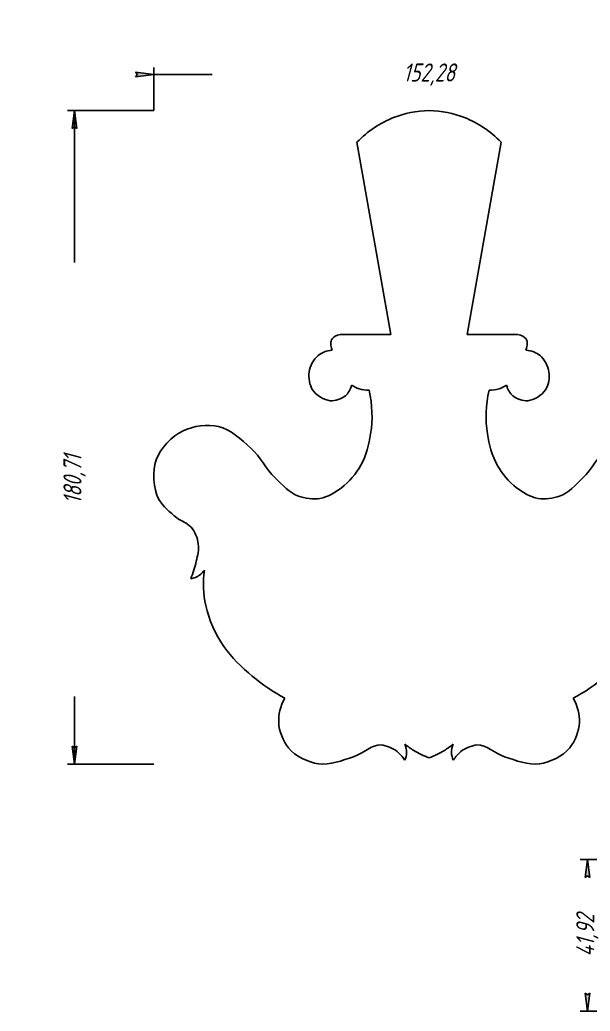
# Model space of a CAD drawing. Header units: millimetres. Extents: x -168 to 218, y -179 to 179.
# Drawn here: x -167.6 to -9.9, y -178.6 to 95.4 of the extents above; entities that cross this region are included whole.
import ezdxf

# ---------------------------------------------------------------- set-up
doc = ezdxf.new("R2010")
doc.units = ezdxf.units.MM
doc.linetypes.add('K5LT32768', pattern=[0])
doc.linetypes.add('K5LT_THIN', pattern=[0])
doc.styles.add('KDIMTEXTSTYLE', font='GOST_AU.SHX', dxfattribs={"width": 0.96, "oblique": 15, "height": 5})
doc.dimstyles.new('KDIMSTYLE (1.00)', dxfattribs={"dimtxt": 5, "dimasz": 1, "dimexe": 2, "dimexo": 0, "dimgap": 1, "dimtad": 1, "dimtxsty": 'KDIMTEXTSTYLE', "dimsah": 1, "dimcen": 0, "dimdle": 1, "dimadec": 0, "dimazin": 0, "dimtfac": 0.667, "dimtmove": 0, "dimatfit": 3, "dimfxl": 1, "dimtvp": 1, "dimtolj": 1, "dimtzin": 0, "dimarcsym": 0})

# ---------------------------------------------------------------- blocks, each defined once
blk = doc.blocks.new('KDIMARROW_01')
blk.add_hatch(color=0).paths.add_polyline_path([(0, 0), (-5, 0.658262491226197), (-4.5, 6e-16), (-5, -0.6582624912261956)])
at = {"color": 0, "linetype": 'K5LT_THIN'}
for p, q in [((-4.5, 6e-16), (-5, 0.658262491226197)), ((-5, 0.658262491226197), (0, 0)), ((0, 0), (-5, -0.6582624912261956)), ((-5, -0.6582624912261956), (-4.5, 6e-16)), ((0, 0), (-1, 0))]:
    blk.add_line(p, q, dxfattribs=at)

msp = doc.modelspace()

# ---------------------------------------------------------------- linework, layer by layer
at = {"color": 30, "linetype": 'K5LT32768', "true_color": 0xff8000}
for p, q in [((-74.40274044903916, 61.60405194171156), (-65.02573885502494, 8.424433279052323)), ((-34.55064751610344, 61.60405194171156), (-43.92764911011766, 8.424433279052323)), ((-65.02573885502494, 8.424433279052323), (-79.02573885502494, 8.424433279052325)), ((-43.92764911011766, 8.424433279052323), (-29.92764911011766, 8.424433279052325))]:
    msp.add_line(p, q, dxfattribs=at)
for points, knots in [([(-54.47669398257129, 70.37628372692012), (-57.98079657523849, 70.27631952935728), (-61.25569279297095, 69.6265245823048), (-64.30138263576868, 68.42689888576267), (-68.00797465412082, 66.9669593445359), (-71.37509392521098, 64.69267702985219), (-74.40274044903916, 61.60405194171156)], [0, 0, 0, 0, 1, 1, 1, 2, 2, 2, 2]), ([(-54.47669398257131, 70.37628372692012), (-50.97259138990412, 70.27631952935728), (-47.69769517217165, 69.6265245823048), (-44.65200532937392, 68.42689888576267), (-40.94541331102178, 66.9669593445359), (-37.57829403993162, 64.69267702985219), (-34.55064751610344, 61.60405194171156)], [0, 0, 0, 0, 1, 1, 1, 2, 2, 2, 2]), ([(-79.02573885502494, 8.424433279052325), (-80.12344933893621, 8.239842899921303), (-80.87686397098824, 7.848754105178195), (-81.28598275118101, 7.251166894823001), (-81.78372254629207, 6.524133695557414), (-81.77185263884904, 5.491451748014192), (-81.25037302885193, 4.153121052193336)], [0, 0, 0, 0, 1, 1, 1, 2, 2, 2, 2]), ([(-29.92764911011766, 8.424433279052325), (-28.82993862620638, 8.239842899921303), (-28.07652399415436, 7.848754105178195), (-27.66740521396159, 7.251166894823001), (-27.16966541885053, 6.524133695557414), (-27.18153532629356, 5.491451748014192), (-27.70301493629067, 4.153121052193336)], [0, 0, 0, 0, 1, 1, 1, 2, 2, 2, 2]), ([(-81.25037302885193, 4.153121052193336), (-82.84225501777055, 3.967134048065078), (-84.14794483650337, 3.45672802801498), (-85.16744248505036, 2.621902992043042), (-86.41506703310773, 1.600274144055107), (-87.38133364510355, -0.3039098747526492), (-87.62451332575665, -1.900531743749689), (-87.86440549507944, -3.47556911000189), (-87.51427812874044, -5.593713323343051), (-86.66305082287158, -6.885892869820416), (-85.70674029024522, -8.337590790952483), (-83.51373510113311, -9.74574603707889), (-81.78451886378808, -9.841499823133777), (-80.45651169158242, -9.915037019870939), (-78.63998373801238, -9.394686945243366), (-77.61818135128611, -8.488330374628866), (-76.82159236158006, -7.78174202224458), (-76.24803854815212, -6.79843879378372), (-75.89751991100232, -5.538420689246289)], [0, 0, 0, 0, 1, 1, 1, 2, 2, 2, 3, 3, 3, 4, 4, 4, 5, 5, 5, 6, 6, 6, 6]), ([(-27.70301493629067, 4.153121052193336), (-26.11113294737204, 3.967134048065078), (-24.80544312863923, 3.45672802801498), (-23.78594548009224, 2.621902992043042), (-22.53832093203486, 1.600274144055107), (-21.57205432003904, -0.3039098747526492), (-21.32887463938594, -1.900531743749689), (-21.08898247006316, -3.47556911000189), (-21.43910983640215, -5.593713323343051), (-22.29033714227101, -6.885892869820416), (-23.24664767489737, -8.337590790952483), (-25.43965286400949, -9.74574603707889), (-27.16886910135452, -9.841499823133777), (-28.49687627356018, -9.915037019870939), (-30.31340422713022, -9.394686945243366), (-31.33520661385649, -8.488330374628866), (-32.13179560356254, -7.78174202224458), (-32.70534941699047, -6.79843879378372), (-33.05586805414028, -5.538420689246289)], [0, 0, 0, 0, 1, 1, 1, 2, 2, 2, 3, 3, 3, 4, 4, 4, 5, 5, 5, 6, 6, 6, 6]), ([(-71.05715614678209, -6.915822460968756), (-70.14469161683817, -11.05052477276283), (-70.00158287241278, -15.08196707206122), (-70.62782991350593, -19.01014935886392), (-71.09572498752915, -21.94505686541589), (-71.86689885924778, -25.07220087137251), (-73.31992502855837, -27.64194639442888), (-74.64944264475864, -29.99326119812318), (-76.53446164527756, -32.31127219291707), (-78.70411525866325, -33.92350166288456), (-80.4431486556588, -35.21574521484895), (-82.54936078445994, -36.53094806578807), (-84.64381717917576, -36.87198678889438), (-86.5307393799173, -37.17923287888956), (-88.77898269634119, -36.87492238043443), (-90.58351909968829, -36.23101176150094), (-93.04689403983845, -35.35200855633686), (-95.03638949950955, -33.05268775464317), (-96.99326937362265, -31.18867487933923), (-99.55074156495209, -28.75257179711483), (-101.1415840074974, -25.30096147878509), (-103.7448729955002, -22.94146286021034), (-106.3646177376833, -20.56704952051358), (-109.3998202020374, -17.73155332923693), (-112.6757917105154, -17.00176093969782), (-115.6853050868697, -16.3313277712177), (-119.6839140716514, -16.81557665101083), (-122.4613437953886, -18.15551598900601), (-125.5550544941573, -19.64804148127262), (-128.8219147918108, -23.02521724775189), (-129.9393857816453, -26.18906966567042), (-131.0559331960613, -29.35030720020726), (-130.8196934161757, -34.10642151197453), (-129.1702157487732, -37.12837679985174), (-128.1020864529884, -39.08526232629614), (-126.0582433194352, -40.7509275536988), (-124.2133422035973, -42.21344535050635), (-122.9878865201994, -43.18490703524513), (-121.2610139762915, -43.67416451353998), (-120.2820287022508, -44.82007712857299), (-119.2292941218155, -46.05231408656453), (-118.496988612445, -47.85998319944311), (-118.2736402830847, -49.47782899429863), (-118.0633552171653, -51.00104974366889), (-118.5018387214139, -52.67045229167143), (-118.8291519734924, -54.22104419701007), (-119.1792816106511, -55.87972491876472), (-119.6920616325659, -57.50352832149476), (-120.3674920392367, -59.09245440520019)], [0, 0, 0, 0, 1, 1, 1, 2, 2, 2, 3, 3, 3, 4, 4, 4, 5, 5, 5, 6, 6, 6, 7, 7, 7, 8, 8, 8, 9, 9, 9, 10, 10, 10, 11, 11, 11, 12, 12, 12, 13, 13, 13, 14, 14, 14, 15, 15, 15, 16, 16, 16, 16]), ([(-75.89751991100232, -5.538420689246289), (-75.24564358133273, -5.996094445041249), (-74.55952536484953, -6.340742397147477), (-73.83916526155274, -6.572364545564972), (-72.9625382448975, -6.85423222817155), (-72.03520187330729, -6.96871819997281), (-71.05715614678209, -6.915822460968756)], [0, 0, 0, 0, 1, 1, 1, 2, 2, 2, 2]), ([(-37.8962318183605, -6.915822460968756), (-38.80869634830442, -11.05052477276283), (-38.95180509272981, -15.08196707206122), (-38.32555805163666, -19.01014935886392), (-37.85766297761344, -21.94505686541589), (-37.08648910589481, -25.07220087137251), (-35.63346293658422, -27.64194639442888), (-34.30394532038396, -29.99326119812318), (-32.41892631986504, -32.31127219291707), (-30.24927270647935, -33.92350166288456), (-28.51023930948379, -35.21574521484895), (-26.40402718068266, -36.53094806578807), (-24.30957078596684, -36.87198678889438), (-22.42264858522529, -37.17923287888956), (-20.17440526880141, -36.87492238043443), (-18.36986886545431, -36.23101176150094), (-15.90649392530415, -35.35200855633686), (-13.91699846563304, -33.05268775464317), (-11.96011859151994, -31.18867487933923), (-9.402646400190505, -28.75257179711483), (-7.811803957645196, -25.30096147878509), (-5.208514969642394, -22.94146286021034), (-2.588770227459278, -20.56704952051358), (0.4464322368948359, -17.73155332923693), (3.72240374537283, -17.00176093969782), (6.731917121727079, -16.3313277712177), (10.73052610650876, -16.81557665101083), (13.50795583024598, -18.15551598900601), (16.60166652901475, -19.64804148127262), (19.86852682666823, -23.02521724775189), (20.98599781650272, -26.18906966567042), (22.10254523091872, -29.35030720020726), (21.86630545103309, -34.10642151197453), (20.21682778363056, -37.12837679985174), (19.14869848784583, -39.08526232629614), (17.10485535429257, -40.7509275536988), (15.25995423845467, -42.21344535050635), (14.03449855505679, -43.18490703524513), (12.30762601114886, -43.67416451353998), (11.32864073710824, -44.82007712857299), (10.27590615667292, -46.05231408656453), (9.543600647302355, -47.85998319944311), (9.320252317942149, -49.47782899429863), (9.109967252022727, -51.00104974366889), (9.54845075627135, -52.67045229167143), (9.875764008349819, -54.22104419701007), (10.22589364550849, -55.87972491876472), (10.73867366742324, -57.50352832149476), (11.41410407409406, -59.09245440520019)], [0, 0, 0, 0, 1, 1, 1, 2, 2, 2, 3, 3, 3, 4, 4, 4, 5, 5, 5, 6, 6, 6, 7, 7, 7, 8, 8, 8, 9, 9, 9, 10, 10, 10, 11, 11, 11, 12, 12, 12, 13, 13, 13, 14, 14, 14, 15, 15, 15, 16, 16, 16, 16]), ([(-33.05586805414028, -5.538420689246289), (-33.70774438380987, -5.996094445041249), (-34.39386260029306, -6.340742397147477), (-35.11422270358986, -6.572364545564972), (-35.99084972024509, -6.85423222817155), (-36.91818609183531, -6.96871819997281), (-37.8962318183605, -6.915822460968756)], [0, 0, 0, 0, 1, 1, 1, 2, 2, 2, 2]), ([(-120.3674920392367, -59.09245440520019), (-119.4286144661821, -58.94748128074608), (-118.6167127648171, -58.61987182230055), (-117.9317869351416, -58.10962602986359), (-117.4190755083151, -57.72767394550944), (-116.9775149338886, -57.24338170258996), (-116.6071052118618, -56.65674930110514)], [0, 0, 0, 0, 1, 1, 1, 2, 2, 2, 2]), ([(-116.6071052118618, -56.65674930110514), (-117.0046471860136, -60.04032659564068), (-116.8764521805349, -63.30217729059839), (-116.2225201954258, -66.44230138597828), (-115.3959510986271, -70.41141376533454), (-113.5041983857353, -74.4019705115058), (-111.222914981757, -77.76619353659567), (-109.1229497725259, -80.86302547622347), (-106.2525358188462, -83.58598657293628), (-103.3602879790641, -86.01340555572456), (-100.6016975427244, -88.32864794221861), (-97.59623685872407, -90.35128025088234), (-94.34390592706312, -92.08130248171577)], [0, 0, 0, 0, 1, 1, 1, 2, 2, 2, 3, 3, 3, 4, 4, 4, 4]), ([(7.653717246719239, -56.65674930110514), (8.051259220871032, -60.04032659564068), (7.923064215392344, -63.30217729059839), (7.269132230283176, -66.44230138597828), (6.442563133484526, -70.41141376533454), (4.550810420592683, -74.4019705115058), (2.269527016614362, -77.76619353659567), (0.1695618073832748, -80.86302547622347), (-2.700852146296398, -83.58598657293628), (-5.593099986078457, -86.01340555572456), (-8.351690422418187, -88.32864794221861), (-11.35715110641853, -90.35128025088234), (-14.60948203807948, -92.08130248171577)], [0, 0, 0, 0, 1, 1, 1, 2, 2, 2, 3, 3, 3, 4, 4, 4, 4]), ([(-94.34390592706312, -92.08130248171577), (-95.58009135027663, -94.35604378612149), (-96.14984693018191, -96.59233443724972), (-96.05317266677895, -98.79017443510043), (-95.94778494307468, -101.1861105021197), (-94.84863084338525, -104.0133132425353), (-93.36107755172651, -105.8408997364282), (-91.50367090809303, -108.1228827178825), (-87.95281461676976, -109.7950080744595), (-85.02840219561183, -110.2422615911965), (-81.9570243348253, -110.7119916947642), (-78.45312197496558, -109.2806055608517), (-75.32831344772447, -108.2766048405233), (-72.71709820165523, -107.4376215987883), (-70.27068943423698, -104.772586403154), (-67.72207645598903, -105.0289980350632), (-66.24514505415314, -105.1775896000419), (-64.48760162763449, -105.8507042280214), (-63.27798293272786, -106.8237281117648), (-62.47432357398462, -107.4701960886106), (-61.79061687809828, -108.2820977899756), (-61.22686284506886, -109.2594332158599)], [0, 0, 0, 0, 1, 1, 1, 2, 2, 2, 3, 3, 3, 4, 4, 4, 5, 5, 5, 6, 6, 6, 7, 7, 7, 7]), ([(-14.60948203807948, -92.08130248171577), (-13.37329661486596, -94.35604378612149), (-12.80354103496069, -96.59233443724972), (-12.90021529836365, -98.79017443510043), (-13.00560302206792, -101.1861105021197), (-14.10475712175734, -104.0133132425353), (-15.59231041341609, -105.8408997364282), (-17.44971705704957, -108.1228827178825), (-21.00057334837284, -109.7950080744595), (-23.92498576953076, -110.2422615911965), (-26.99636363031729, -110.7119916947642), (-30.50026599017701, -109.2806055608517), (-33.62507451741813, -108.2766048405233), (-36.23628976348736, -107.4376215987883), (-38.68269853090561, -104.772586403154), (-41.23131150915357, -105.0289980350632), (-42.70824291098945, -105.1775896000419), (-44.46578633750811, -105.8507042280214), (-45.67540503241474, -106.8237281117648), (-46.47906439115798, -107.4701960886106), (-47.16277108704431, -108.2820977899756), (-47.72652512007374, -109.2594332158599)], [0, 0, 0, 0, 1, 1, 1, 2, 2, 2, 3, 3, 3, 4, 4, 4, 5, 5, 5, 6, 6, 6, 7, 7, 7, 7]), ([(-61.22686284506886, -109.2594332158599), (-60.88370393372704, -108.565293923003), (-60.69853337025782, -107.8673433376191), (-60.67135115466122, -107.165581459708), (-60.64064289438294, -106.3727878655406), (-60.81156956835452, -105.5751300536732), (-61.18413117657597, -104.7726080241058)], [0, 0, 0, 0, 1, 1, 1, 2, 2, 2, 2]), ([(-61.18413117657597, -104.7726080241058), (-60.39100525087972, -105.4125182347865), (-59.56485966001708, -105.9965177041894), (-58.70569440398801, -106.5246064323146), (-57.37521165385818, -107.3423919961254), (-55.96554484671928, -108.0260986920118), (-54.4766939825713, -108.5757265199736)], [0, 0, 0, 0, 1, 1, 1, 2, 2, 2, 2]), ([(-47.76925678856663, -104.7726080241058), (-48.56238271426287, -105.4125182347865), (-49.38852830512552, -105.9965177041894), (-50.24769356115459, -106.5246064323146), (-51.57817631128442, -107.3423919961254), (-52.98784311842333, -108.0260986920118), (-54.4766939825713, -108.5757265199736)], [0, 0, 0, 0, 1, 1, 1, 2, 2, 2, 2]), ([(-47.72652512007374, -109.2594332158599), (-48.06968403141556, -108.565293923003), (-48.25485459488478, -107.8673433376191), (-48.28203681048138, -107.165581459708), (-48.31274507075966, -106.3727878655406), (-48.14181839678808, -105.5751300536732), (-47.76925678856663, -104.7726080241058)], [0, 0, 0, 0, 1, 1, 1, 2, 2, 2, 2])]:
    msp.add_open_spline(points, degree=3, knots=knots, dxfattribs=at)

# ---------------------------------------------------------------- dimensions: what is measured, and where the dimension line sits
at = {"color": 7}
msp.add_linear_dim(base=(-130.6157966877862, 80.30441434097793), p1=(21.66273165810846, 70.37628372692012), p2=(-130.6157966877862, 70.37628372692012), location=(-54.47653251483888, 80.30441434097793), dimstyle='KDIMSTYLE (1.00)', override={"dimexo": 0, "dimpost": '\\H5.0;\\W0.965;\\Q15;<>', "dimblk1": 'KDIMARROW_01', "dimblk2": 'KDIMARROW_01', "dimse1": 0, "dimse2": 0, "dimclrt": 7, "dimtolj": 1}, dxfattribs=at).render()
for base, p1, p2, location in [((-152.4931122451572, 70.37628372692012), (-130.6157966877862, -110.3337578594362), (-130.6157966877862, 70.37628372692012), (-152.4931122451572, -31.62371627307988)), ((-10.69279661017281, -136.7004009317906), (-1.113385266666654, -178.6163617991729), (-1.113385266666653, -136.7004009317906), (-10.6927966101728, -157.6583813654818))]:
    msp.add_linear_dim(base=base, p1=p1, p2=p2, angle=90, location=location, dimstyle='KDIMSTYLE (1.00)', override={"dimexo": 0, "dimpost": '\\H5.0;\\W0.965;\\Q15;<>', "dimblk1": 'KDIMARROW_01', "dimblk2": 'KDIMARROW_01', "dimse1": 0, "dimse2": 0, "dimclrt": 7, "dimtolj": 1}, dxfattribs=at).render()

doc.saveas('drawing.dxf')
